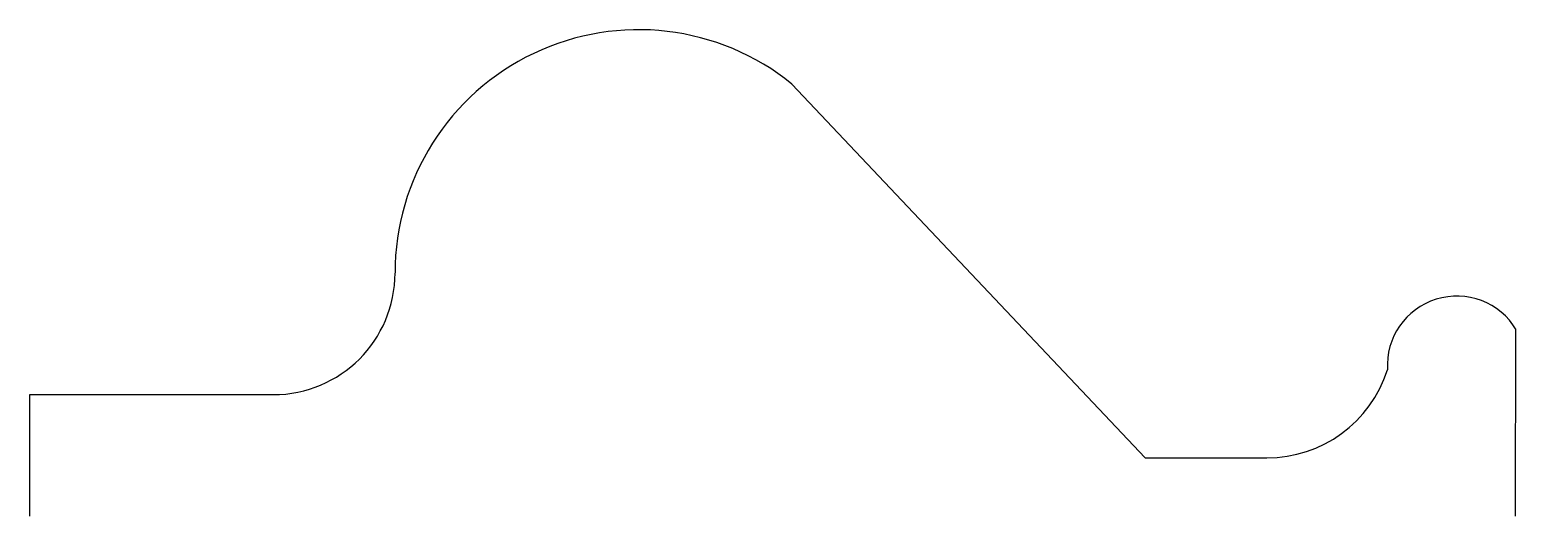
# Model space of a CAD drawing. Header units: metres. Extents: x 0 to 305, y 0 to 100.
import ezdxf

# ---------------------------------------------------------------- set-up
doc = ezdxf.new("R2010")
doc.units = ezdxf.units.M

msp = doc.modelspace()

# ---------------------------------------------------------------- linework, layer by layer
for p, q in [((156.49, 88.838), (229, 12)), ((305.035, 38.221), (305, 0)), ((0, 0), (0, 25)), ((0, 25), (50, 25)), ((229, 12), (254, 12)), ((0, 0), (0, 0))]:
    msp.add_line(p, q)
for centre, radius, start, end in [((125, 50), 50, 50.965, 180), ((50, 50), 25, 270, 360), ((293, 31), 14.251, 30.964, 183.552), ((254, 38), 26, 270, 342.35)]:
    msp.add_arc(centre, radius, start, end)

doc.saveas('drawing.dxf')
